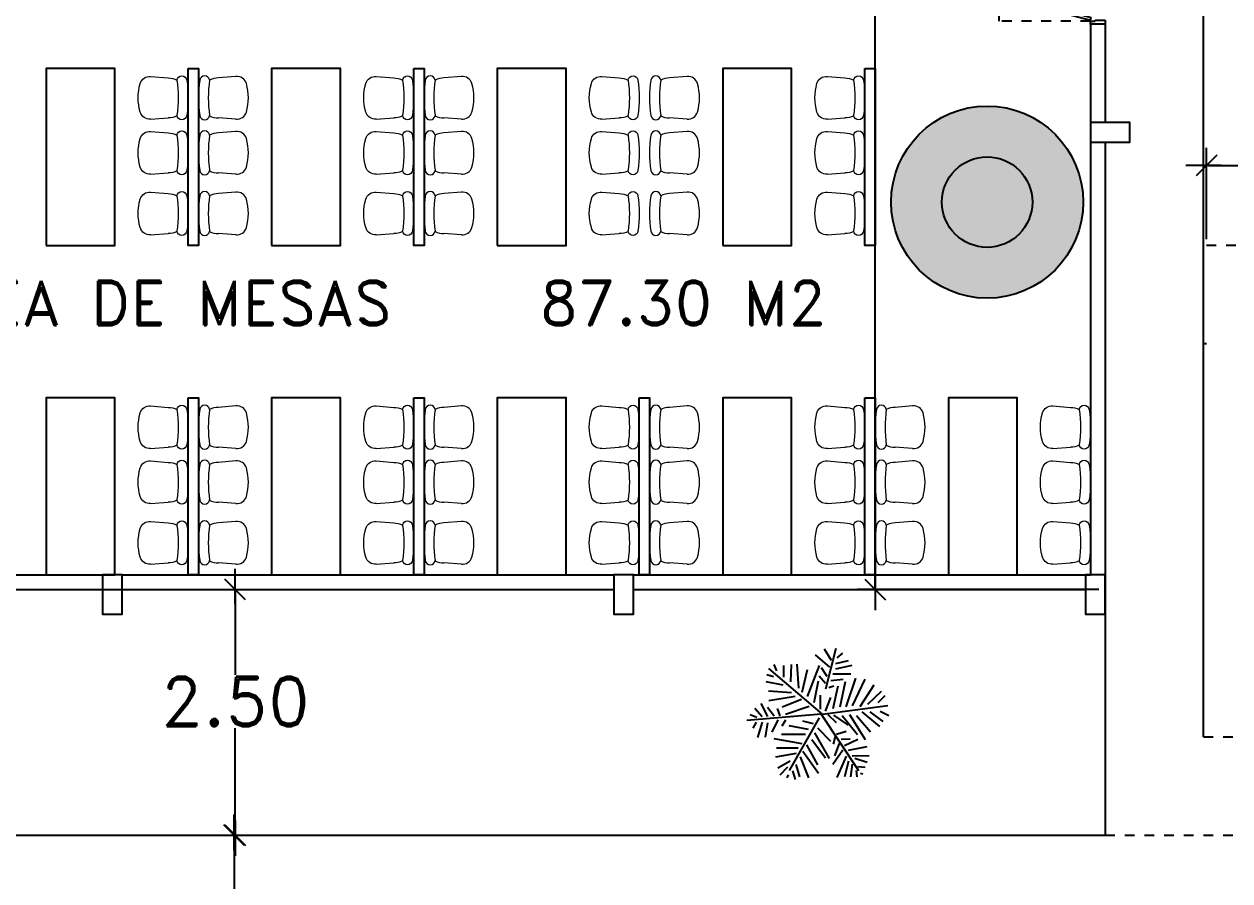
# Model space of a CAD drawing. Header units: millimetres. Extents: x 1590 to 1932, y -48 to 167.
# Drawn here: x 1642.74 to 1655, y -13.15 to -4.43 of the extents above; entities that cross this region are included whole.
import ezdxf

# ---------------------------------------------------------------- set-up
doc = ezdxf.new("R2010")
doc.units = ezdxf.units.MM
doc.header["$LTSCALE"] = 0.1
doc.header["$MEASUREMENT"] = 0
doc.header["$PDMODE"] = 35
doc.header["$PDSIZE"] = 0.75
doc.linetypes.add('DASHED', pattern=[0.75, 0.5, -0.25])
doc.linetypes.add('HIDDEN2', pattern=[0.1875, 0.125, -0.0625])
doc.layers.get('0').update_dxf_attribs({"linetype": 'CONTINUOUS'})
doc.layers.get('DEFPOINTS').update_dxf_attribs({"linetype": 'CONTINUOUS'})
doc.layers.add('A-FURN-CHAR', color=1, linetype='CONTINUOUS', lineweight=9)
for name, color, linetype in [('A-FURN-PLNT', 1, 'CONTINUOUS'), ('CALLES', 3, 'CONTINUOUS'), ('CAMARAS', 253, 'CONTINUOUS'), ('PARED', 4, 'CONTINUOUS'), ('PAREDES', 3, 'CONTINUOUS'), ('TERRENO', 4, 'CONTINUOUS'), ('TEXT', 3, 'CONTINUOUS')]:
    doc.layers.add(name, color=color, linetype=linetype)
doc.styles.add('ATT', font='txt')
doc.styles.add('ROMAND', font='romand.shx')
doc.dimstyles.new('URBA', dxfattribs={"dimtxt": 20, "dimasz": 0.5, "dimexe": 1.25, "dimexo": 0.63, "dimgap": 0.63, "dimtad": 0, "dimtih": 1, "dimtoh": 1, "dimzin": 1, "dimdsep": 46, "dimtxsty": 'ROMAND', "dimcen": 2.5, "dimclrd": 1, "dimclre": 1, "dimclrt": 3, "dimadec": 0, "dimazin": 0, "dimtfac": 1, "dimtmove": 0, "dimatfit": 3, "dimfxl": 1, "dimtvp": 1, "dimtolj": 1, "dimtzin": 1, "dimarcsym": 0})

# ---------------------------------------------------------------- blocks, each defined once
blk = doc.blocks.new('UTP1$0$DIMBLOCK')
at = {"color": 1}
blk.add_line((-7.5, 0), (10.5, 0), dxfattribs=at)
at = {"color": 4}
blk.add_line((-5.25, -5.25), (5.25, 5.25), dxfattribs=at)
blk = doc.blocks.new('*D24')
at = {"color": 1, "linetype": 'Continuous', "lineweight": -2, "transparency": 16777216}
for p, q in [((1644.874, -12.704), (1644.874, -14.789)), ((1644.921, -12.684), (1645.054, -12.684)), ((1644.874, -17.414), (1644.874, -15.329)), ((1644.921, -17.434), (1645.054, -17.434))]:
    blk.add_line(p, q, dxfattribs=at)
at = {"layer": 'DEFPOINTS', "color": 0, "linetype": 'Continuous', "transparency": 16777216}
for p in [(1644.858, -12.684), (1644.874, -12.684), (1644.858, -17.434)]:
    blk.add_point(p, dxfattribs=at)
at = {"color": 1, "linetype": 'Continuous', "lineweight": -2, "transparency": 16777216, "xscale": 0.02, "yscale": 0.02, "zscale": 0.02}
for p, rotation in [((1644.874, -12.684), 90), ((1644.874, -17.434), 270)]:
    blk.add_blockref('UTP1$0$DIMBLOCK', p, dxfattribs=dict(at, rotation=rotation))
at = {"color": 3, "linetype": 'Continuous', "transparency": 16777216, "insert": (1644.874, -15.059), "char_height": 0.5, "attachment_point": 5, "style": 'ROMAND'}
blk.add_mtext('\\A1;4.75', dxfattribs=at)
blk = doc.blocks.new('*D108')
at = {"layer": 'CALLES', "color": 1, "linetype": 'Continuous', "lineweight": -2, "transparency": 16777216}
for p, q in [((1653.673, 7.316), (1651.215, 7.316)), ((1651.395, 7.296), (1651.395, 0.043)), ((1651.395, -10.164), (1651.395, -0.497)), ((1653.673, -10.184), (1651.215, -10.184))]:
    blk.add_line(p, q, dxfattribs=at)
at = {"layer": 'DEFPOINTS', "color": 0, "linetype": 'Continuous', "transparency": 16777216}
for p in [(1653.736, 7.316), (1651.395, -10.184), (1653.736, -10.184)]:
    blk.add_point(p, dxfattribs=at)
at = {"layer": 'CALLES', "color": 1, "linetype": 'Continuous', "lineweight": -2, "transparency": 16777216, "xscale": 0.02, "yscale": 0.02, "zscale": 0.02}
for p, rotation in [((1651.395, 7.316), 90), ((1651.395, -10.184), 270)]:
    blk.add_blockref('UTP1$0$DIMBLOCK', p, dxfattribs=dict(at, rotation=rotation))
at = {"layer": 'CALLES', "color": 3, "linetype": 'Continuous', "transparency": 16777216, "insert": (1651.395, -0.227), "char_height": 0.5, "attachment_point": 5, "style": 'ROMAND'}
blk.add_mtext('\\A1;17.50', dxfattribs=at)
blk = doc.blocks.new('*D160')
at = {"layer": 'CALLES', "color": 1, "linetype": 'Continuous', "transparency": 16777216}
for p, q in [((1654.767, -6.62), (1654.767, -5.693)), ((1672.283, -8.12), (1672.283, -5.693)), ((1654.787, -5.873), (1662.794, -5.873)), ((1672.263, -5.873), (1664.786, -5.873))]:
    blk.add_line(p, q, dxfattribs=at)
at = {"layer": 'DEFPOINTS', "color": 0, "linetype": 'Continuous', "transparency": 16777216}
for p in [(1654.767, -5.873), (1654.767, -6.682), (1672.283, -8.182)]:
    blk.add_point(p, dxfattribs=at)
at = {"layer": 'CALLES', "color": 1, "linetype": 'Continuous', "transparency": 16777216, "xscale": 0.02, "yscale": 0.02, "zscale": 0.02, "rotation": 180}
blk.add_blockref('UTP1$0$DIMBLOCK', (1654.767, -5.873), dxfattribs=at)
at = {"layer": 'CALLES', "color": 1, "linetype": 'Continuous', "transparency": 16777216, "xscale": 0.02, "yscale": 0.02, "zscale": 0.02}
blk.add_blockref('UTP1$0$DIMBLOCK', (1672.283, -5.873), dxfattribs=at)
at = {"layer": 'CALLES', "color": 3, "linetype": 'Continuous', "transparency": 16777216, "insert": (1663.79, -5.873), "char_height": 0.5, "attachment_point": 5, "style": 'ROMAND'}
blk.add_mtext('\\A1;17.50', dxfattribs=at)
blk = doc.blocks.new('*D248')
at = {"color": 1, "linetype": 'Continuous', "transparency": 16777216}
for p, q in [((1643.16, -10.184), (1645.065, -10.184)), ((1644.885, -10.204), (1644.885, -11.054)), ((1644.885, -12.664), (1644.885, -11.594)), ((1643.16, -12.684), (1645.065, -12.684))]:
    blk.add_line(p, q, dxfattribs=at)
at = {"layer": 'DEFPOINTS', "color": 0, "linetype": 'Continuous', "transparency": 16777216}
for p in [(1643.098, -10.184), (1644.885, -10.184), (1643.098, -12.684)]:
    blk.add_point(p, dxfattribs=at)
at = {"color": 1, "linetype": 'Continuous', "transparency": 16777216, "xscale": 0.02, "yscale": 0.02, "zscale": 0.02}
for p, rotation in [((1644.885, -10.184), 90), ((1644.885, -12.684), 270)]:
    blk.add_blockref('UTP1$0$DIMBLOCK', p, dxfattribs=dict(at, rotation=rotation))
at = {"color": 3, "linetype": 'Continuous', "transparency": 16777216, "insert": (1644.885, -11.324), "char_height": 0.5, "attachment_point": 5, "style": 'ROMAND'}
blk.add_mtext('\\A1;2.50', dxfattribs=at)
blk = doc.blocks.new('12PPLT13')
at = {"color": 0, "linetype": 'ByBlock'}
for p, q in [((0.0718, 0.3738), (-0.0324, 0.4627)), ((0.0819, 0.4233), (0.0324, 0.5059)), ((0.0426, 0.2163), (0.1175, 0.5123)), ((0.1251, 0.4411), (0.1645, 0.4767)), ((0.0175, 0.0323), (-0.3715, 0.3655)), ((-0.3133, 0.3476), (-0.3336, 0.3946)), ((-0.2636, 0.3014), (-0.2636, 0.3852)), ((-0.2128, 0.2671), (-0.209, 0.3928)), ((-0.1544, 0.2226), (-0.1658, 0.3967)), ((-0.1302, 0.1921), (-0.0908, 0.3573)), ((-0.0908, 0.1604), (-0.0044, 0.3852)), ((0.0502, 0.3052), (0.0108, 0.37)), ((0.1137, 0.4017), (0.2064, 0.4233)), ((0.1137, 0.3624), (0.2319, 0.3878)), ((-0.269, 0.2445), (-0.3909, 0.2673)), ((-0.3397, 0.304), (-0.3867, 0.3193)), ((-0.0438, 0.1172), (-0.0121, 0.2747)), ((0.0387, 0.2556), (-0.007, 0.309)), ((0.0781, 0.2772), (0.1671, 0.2874)), ((0.0921, 0.3268), (0.2242, 0.3268)), ((0.1455, 0.0854), (0.1848, 0.2709)), ((0.1887, 0.0854), (0.2598, 0.2938)), ((0.2357, 0.093), (0.3271, 0.2861)), ((-0.209, 0.1883), (-0.3741, 0.1997)), ((0.0642, 0.2264), (0.0997, 0.2379)), ((0.0946, 0.074), (0.1302, 0.2391)), ((0.2916, 0.0892), (0.3932, 0.2467)), ((0.3462, 0.1045), (0.4453, 0.1997)), ((-0.38, 0.0169), (-0.4288, 0.1095)), ((-0.181, 0.1604), (-0.3716, 0.1299)), ((-0.134, 0.14), (-0.275, 0.0841)), ((-0.0794, 0.0892), (-0.2522, 0.0308)), ((0.0032, 0.0702), (0.0032, 0.1718)), ((0.0175, 0.0323), (0.4923, 0.0968)), ((0.0387, 0.0536), (0.0781, 0.1527)), ((0.4211, 0.1172), (0.472, 0.168)), ((0.0071, 0.0339), (-0.5317, -0.0124)), ((-0.4605, 0.0092), (-0.5075, 0.027)), ((-0.4211, 0.013), (-0.4745, 0.0727)), ((-0.3346, 0.0191), (-0.3818, 0.0803)), ((-0.2891, 0.0211), (-0.3106, 0.0727)), ((-0.0058, 0.0056), (-0.2242, -0.3757)), ((0.0071, 0.0339), (0.2789, -0.377)), ((0.0553, 0.0308), (0.1175, -0.0289)), ((0.0985, 0.0257), (0.2039, -0.048)), ((0.1607, 0.0219), (0.2712, -0.1153)), ((0.2128, 0.0308), (0.3271, -0.1509)), ((0.2636, 0.0219), (0.3665, -0.0963)), ((0.303, 0.0498), (0.4326, -0.0569)), ((0.3614, 0.0498), (0.4567, -0.0213)), ((0.4364, 0.0536), (0.4999, 0.0219)), ((-0.4643, -0.0264), (-0.4898, -0.0696)), ((-0.4211, -0.0264), (-0.4542, -0.1369)), ((-0.3818, -0.0302), (-0.3996, -0.1344)), ((-0.3063, -0.0091), (-0.35, -0.0975)), ((-0.2523, -0.0111), (-0.2777, -0.0543)), ((-0.0832, -0.0797), (-0.2242, -0.0531)), ((-0.0476, -0.0366), (-0.1264, -0.0175)), ((-0.0186, -0.066), (0.0755, -0.1639)), ((-0.1302, -0.1826), (-0.3348, -0.1471)), ((-0.1061, -0.1153), (-0.2801, -0.1153)), ((-0.0591, -0.1509), (0.0387, -0.2855)), ((-0.04, -0.1039), (0.0667, -0.2894)), ((0.1088, -0.1306), (0.0948, -0.1852)), ((0.1201, -0.1136), (0.1887, -0.092)), ((0.1527, -0.1499), (0.2175, -0.1473)), ((0.1785, -0.1941), (0.275, -0.1483)), ((-0.1734, -0.2538), (-0.3233, -0.2805)), ((-0.1582, -0.2144), (-0.3157, -0.2144)), ((-0.1264, -0.2373), (-0.0121, -0.3948)), ((-0.0985, -0.1903), (-0.0197, -0.3364)), ((0.1645, -0.2297), (0.0921, -0.3338)), ((0.1391, -0.1801), (0.1035, -0.269)), ((0.2064, -0.2297), (0.3424, -0.2017)), ((-0.2166, -0.3084), (-0.3081, -0.3592)), ((-0.1772, -0.3326), (-0.1505, -0.4228)), ((-0.1455, -0.2767), (-0.0832, -0.4304)), ((0.1887, -0.2728), (0.1213, -0.4266)), ((0.2064, -0.3084), (0.1785, -0.4228)), ((0.2319, -0.33), (0.2217, -0.4228)), ((0.2319, -0.269), (0.3564, -0.2665)), ((0.2535, -0.2868), (0.3424, -0.316)), ((0.275, -0.3478), (0.3284, -0.3516)), ((-0.2369, -0.3516), (-0.2916, -0.4113)), ((-0.2331, -0.4075), (-0.2407, -0.4304)), ((-0.2014, -0.3796), (-0.181, -0.4431)), ((0.2611, -0.377), (0.2674, -0.4228)), ((0.2928, -0.3948), (0.3106, -0.4012))]:
    blk.add_line(p, q, dxfattribs=at)
at = {"color": 0, "linetype": 'ByBlock', "style": 'ATT'}
for tag, p, flags in [('ITEM', (-1, -3.25), 3), ('ROOM_NUMBER', (-1, -4.5833), 1)]:
    blk.add_attdef(tag, p, '', height=1, dxfattribs=dict(at, flags=flags))
blk = doc.blocks.new('12PSTG01')
at = {"color": 0, "linetype": 'ByBlock'}
for p, q in [((-4.996459, 8.562867), (-11.998837, 7.942727)), ((-4.996459, -8.562867), (-11.998837, -8.055343))]:
    blk.add_line(p, q, dxfattribs=at)
for centre, radius, start, end in [((28, 0), 48, 171.544527, 188.455473), ((-17.5, 6.763875), 2, 8.455473, 171.544527), ((31.956522, 0), 48, 171.544527, 188.455473), ((-11.998837, -0.056308), 7.999035, 90, 116.212212), ((-4.647836, 4.578088), 4, 16.10866, 95), ((-20.5, 0), 20.5, 343.89134, 16.10866), ((-17.5, -6.763875), 2, 188.455473, 351.544527), ((-11.998837, -0.056308), 7.999035, 243.61801, 270), ((-4.647836, -4.578088), 4, 265, 343.89134)]:
    blk.add_arc(centre, radius, start, end, dxfattribs=at)
at = {"color": 0, "linetype": 'ByBlock', "style": 'ATT'}
for tag, p, flags in [('ITEM', (-19.5, -17.5), 3), ('ROOM_NUMBER', (-19.5, -25.5), 1)]:
    blk.add_attdef(tag, p, '', height=6, dxfattribs=dict(at, flags=flags))
blk = doc.blocks.new('P-GIRO-D')
at = {"color": 2}
for p, q in [((-0.281, 1.048), (-0.31, 1.041)), ((-0.31, 1.041), (-0.069, 0.142)), ((-0.281, 1.048), (-0.04, 0.15)), ((-0.242, 0.981), (-0.167, 1.011)), ((-0.167, 1.011), (-0.149, 0.944)), ((-0.31, 0.963), (-0.389, 0.952)), ((-0.389, 0.952), (-0.371, 0.884)), ((-0.297, 0.915), (-0.371, 0.884)), ((-0.31, 0.963), (-0.297, 0.915)), ((-0.288, 0.958), (-0.307, 0.953)), ((-0.28, 0.929), (-0.299, 0.924)), ((-0.239, 0.971), (-0.259, 0.966)), ((-0.232, 0.942), (-0.251, 0.937)), ((-0.242, 0.981), (-0.229, 0.933)), ((-0.229, 0.933), (-0.149, 0.944)), ((-1, 0.15), (-0.97, 0.15)), ((-0.97, 0.15), (-0.97, 0.1)), ((-0.04, 0.15), (-0.069, 0.142)), ((-0.03, 0.15), (-0.03, 0.1)), ((0, 0.15), (-0.03, 0.15)), ((-0.96, 0), (-1, 0)), ((-0.97, 0.1), (-0.96, 0.1)), ((-0.96, 0.1), (-0.96, 0)), ((-0.04, 0.1), (-0.04, 0)), ((-0.03, 0.1), (-0.04, 0.1)), ((-0.04, 0), (0, 0))]:
    blk.add_line(p, q, dxfattribs=at)
at = {"color": 1, "linetype": 'HIDDEN2'}
blk.add_line((-0.03, 0.15), (-0.03, 1.08), dxfattribs=at)
blk.add_arc((-0.04, 0.15), 0.93, 89.3839, 180, dxfattribs=at)
blk = doc.blocks.new('cams')
at = {"layer": 'CAMARAS', "linetype": 'Continuous', "true_color": 0xffffff}
h = blk.add_hatch(color=7, dxfattribs=at)
h.dxf.hatch_style = 1
h.paths.add_polyline_path([(-0.977, 0, 1), (0.977, 0, 1)])
h.paths.add_polyline_path([(0.46, 0, -1), (-0.46, 0, -1)], flags=16)
at = {"layer": 'CAMARAS', "linetype": 'Continuous', "true_color": 0x939598}
h = blk.add_hatch(color=252, dxfattribs=at)
h.dxf.hatch_style = 1
h.paths.add_polyline_path([(-0.46, 0, 1), (0.46, 0, 1)])
at = {"layer": 'CAMARAS', "color": 0, "linetype": 'Continuous'}
for radius in [0.977, 0.977, 0.977, 0.46]:
    blk.add_circle((0, 0), radius, dxfattribs=at)

msp = doc.modelspace()

# ---------------------------------------------------------------- linework, layer by layer
at = {"color": 1, "linetype": 'Continuous'}
for points in [[(1642.9604, -6.6842), (1643.6604, -6.6842), (1643.6604, -4.8842), (1642.9604, -4.8842)], [(1644.4055, -4.8842), (1644.5104, -4.8842), (1644.5104, -6.6842), (1644.4055, -6.6842)], [(1645.2555, -6.6842), (1645.9555, -6.6842), (1645.9555, -4.8842), (1645.2555, -4.8842)], [(1646.7005, -4.8842), (1646.8055, -4.8842), (1646.8055, -6.6842), (1646.7005, -6.6842)], [(1647.5505, -6.6842), (1648.2505, -6.6842), (1648.2505, -4.8842), (1647.5505, -4.8842)], [(1649.8456, -6.6842), (1650.5456, -6.6842), (1650.5456, -4.8842), (1649.8456, -4.8842)], [(1651.2907, -4.8842), (1651.3956, -4.8842), (1651.3956, -6.6842), (1651.2907, -6.6842)], [(1642.9604, -10.0342), (1643.6604, -10.0342), (1643.6604, -8.2342), (1642.9604, -8.2342)], [(1644.4055, -8.2342), (1644.5104, -8.2342), (1644.5104, -10.0342), (1644.4055, -10.0342)], [(1645.2555, -10.0342), (1645.9555, -10.0342), (1645.9555, -8.2342), (1645.2555, -8.2342)], [(1646.7005, -8.2342), (1646.8055, -8.2342), (1646.8055, -10.0342), (1646.7005, -10.0342)], [(1647.5505, -10.0342), (1648.2505, -10.0342), (1648.2505, -8.2342), (1647.5505, -8.2342)], [(1648.9956, -8.2342), (1649.1005, -8.2342), (1649.1005, -10.0342), (1648.9956, -10.0342)], [(1649.8456, -10.0342), (1650.5456, -10.0342), (1650.5456, -8.2342), (1649.8456, -8.2342)], [(1651.2907, -8.2342), (1651.3956, -8.2342), (1651.3956, -10.0342), (1651.2907, -10.0342)], [(1652.1407, -10.0342), (1652.8407, -10.0342), (1652.8407, -8.2342), (1652.1407, -8.2342)]]:
    msp.add_lwpolyline(points, close=True, dxfattribs=at)
at = {"color": 6, "linetype": 'Continuous'}
for points in [[(1653.5858, -5.4342), (1653.5858, -5.6342), (1653.9858, -5.6342), (1653.9858, -5.4342)], [(1643.7358, -10.0342), (1643.5358, -10.0342), (1643.5358, -10.4342), (1643.7358, -10.4342)], [(1648.9358, -10.0342), (1648.7358, -10.0342), (1648.7358, -10.4342), (1648.9358, -10.4342)], [(1653.7358, -10.0342), (1653.5358, -10.0342), (1653.5358, -10.4342), (1653.7358, -10.4342)]]:
    msp.add_lwpolyline(points, close=True, dxfattribs=at)
at = {"layer": 'PARED', "color": 3}
for p, q in [((1654.7358, -11.6824), (1654.7358, 7.3158)), ((1654.7358, -7.6824), (1654.7669, -7.6824)), ((1653.7358, -10.0342), (1653.7358, -12.6842)), ((1653.7358, -10.1842), (1653.7358, -10.1842)), ((1635.7358, -12.6842), (1653.7358, -12.6842))]:
    msp.add_line(p, q, dxfattribs=at)
at = {"layer": 'PAREDES', "color": 2, "linetype": 'DASHED'}
msp.add_line((1654.7669, -6.6824), (1670.7831, -6.6824), dxfattribs=at)
at = {"layer": 'PAREDES', "linetype": 'DASHED'}
for p, q in [((1654.7358, -11.6824), (1667.0897, -11.6824)), ((1650.7358, -12.6824), (1665.7669, -12.6824))]:
    msp.add_line(p, q, dxfattribs=at)
at = {"layer": 'TERRENO', "color": 4, "linetype": 'Continuous'}
for p, q in [((1653.5858, -4.4342), (1653.5858, -10.0342)), ((1653.7358, -4.4342), (1653.5858, -4.4342)), ((1653.7358, -4.4342), (1653.7358, -5.4342)), ((1653.7358, -5.6342), (1653.7358, -10.0342)), ((1638.5358, -10.0342), (1643.5358, -10.0342)), ((1643.7358, -10.0342), (1648.7358, -10.0342)), ((1648.9358, -10.0342), (1653.5858, -10.0342)), ((1638.5358, -10.1842), (1643.5358, -10.1842)), ((1643.7358, -10.1842), (1648.7358, -10.1842)), ((1648.9358, -10.1842), (1653.5358, -10.1842))]:
    msp.add_line(p, q, dxfattribs=at)

# ---------------------------------------------------------------- block references
at = {"layer": 'A-FURN-CHAR', "color": 8}
for p, xscale, yscale, zscale in [((1643.8975, -5.1835), -0.02539999999999054, 0.02540000000000475, 0.0254), ((1645.0184, -5.1835), 0.02539999999999054, 0.02539999999999054, 0.02539999999999054), ((1646.1925, -5.1835), -0.02539999999999054, 0.02540000000000475, 0.0254), ((1647.3135, -5.1835), 0.02539999999999054, 0.02539999999999054, 0.02539999999999054), ((1648.4876, -5.1835), -0.02539999999999054, 0.02540000000000475, 0.0254), ((1649.6085, -5.1835), 0.02539999999999054, 0.02539999999999054, 0.02539999999999054), ((1650.7827, -5.1835), -0.02539999999999054, 0.02540000000000475, 0.0254), ((1643.8975, -5.7432), -0.02539999999999054, 0.02540000000000475, 0.0254), ((1645.0184, -5.7432), 0.02539999999999054, 0.02539999999999054, 0.02539999999999054), ((1646.1925, -5.7432), -0.02539999999999054, 0.02540000000000475, 0.0254), ((1647.3135, -5.7432), 0.02539999999999054, 0.02539999999999054, 0.02539999999999054), ((1648.4876, -5.7432), -0.02539999999999054, 0.02540000000000475, 0.0254), ((1649.6085, -5.7432), 0.02539999999999054, 0.02539999999999054, 0.02539999999999054), ((1650.7827, -5.7432), -0.02539999999999054, 0.02540000000000475, 0.0254), ((1643.8975, -6.3598), -0.02539999999999054, 0.02540000000000475, 0.0254), ((1645.0184, -6.3598), 0.02539999999999054, 0.02539999999999054, 0.02539999999999054), ((1646.1925, -6.3598), -0.02539999999999054, 0.02540000000000475, 0.0254), ((1647.3135, -6.3598), 0.02539999999999054, 0.02539999999999054, 0.02539999999999054), ((1648.4876, -6.3598), -0.02539999999999054, 0.02540000000000475, 0.0254), ((1649.6085, -6.3598), 0.02539999999999054, 0.02539999999999054, 0.02539999999999054), ((1650.7827, -6.3598), -0.02539999999999054, 0.02540000000000475, 0.0254), ((1643.8975, -8.5335), -0.02539999999999054, 0.02540000000000475, 0.0254), ((1645.0184, -8.5335), 0.02539999999999054, 0.02539999999999054, 0.02539999999999054), ((1646.1925, -8.5335), -0.02539999999999054, 0.02540000000000475, 0.0254), ((1647.3135, -8.5335), 0.02539999999999054, 0.02539999999999054, 0.02539999999999054), ((1648.4876, -8.5335), -0.02539999999999054, 0.02540000000000475, 0.0254), ((1649.6085, -8.5335), 0.02539999999999054, 0.02539999999999054, 0.02539999999999054), ((1650.7827, -8.5335), -0.02539999999999054, 0.02540000000000475, 0.0254), ((1651.9036, -8.5335), 0.02539999999999054, 0.02539999999999054, 0.02539999999999054), ((1653.0778, -8.5335), -0.02539999999999054, 0.02540000000000475, 0.0254), ((1643.8975, -9.0932), -0.02539999999999054, 0.02540000000000475, 0.0254), ((1645.0184, -9.0932), 0.02539999999999054, 0.02539999999999054, 0.02539999999999054), ((1646.1925, -9.0932), -0.02539999999999054, 0.02540000000000475, 0.0254), ((1647.3135, -9.0932), 0.02539999999999054, 0.02539999999999054, 0.02539999999999054), ((1648.4876, -9.0932), -0.02539999999999054, 0.02540000000000475, 0.0254), ((1649.6085, -9.0932), 0.02539999999999054, 0.02539999999999054, 0.02539999999999054), ((1650.7827, -9.0932), -0.02539999999999054, 0.02540000000000475, 0.0254), ((1651.9036, -9.0932), 0.02539999999999054, 0.02539999999999054, 0.02539999999999054), ((1653.0778, -9.0932), -0.02539999999999054, 0.02540000000000475, 0.0254), ((1643.8975, -9.7098), -0.02539999999999054, 0.02540000000000475, 0.0254), ((1645.0184, -9.7098), 0.02539999999999054, 0.02539999999999054, 0.02539999999999054), ((1646.1925, -9.7098), -0.02539999999999054, 0.02540000000000475, 0.0254), ((1647.3135, -9.7098), 0.02539999999999054, 0.02539999999999054, 0.02539999999999054), ((1648.4876, -9.7098), -0.02539999999999054, 0.02540000000000475, 0.0254), ((1649.6085, -9.7098), 0.02539999999999054, 0.02539999999999054, 0.02539999999999054), ((1650.7827, -9.7098), -0.02539999999999054, 0.02540000000000475, 0.0254), ((1651.9036, -9.7098), 0.02539999999999054, 0.02539999999999054, 0.02539999999999054), ((1653.0778, -9.7098), -0.02539999999999054, 0.02540000000000475, 0.0254)]:
    msp.add_blockref('12PSTG01', p, dxfattribs=dict(at, xscale=xscale, yscale=yscale, zscale=zscale))
at = {"layer": 'A-FURN-PLNT', "xscale": 1.400000000000091, "yscale": 1.400000000000091, "zscale": 1.400000000000091}
msp.add_blockref('12PPLT13', (1650.8356, -11.4982), dxfattribs=at)
at = {"layer": 'CAMARAS', "color": 0, "linetype": 'Continuous'}
msp.add_blockref('cams', (1652.5352, -6.2444), dxfattribs=at)
at = {"layer": 'PARED', "xscale": -1, "rotation": 90}
msp.add_blockref('P-GIRO-D', (1653.7358, -4.4342), dxfattribs=at)

# ---------------------------------------------------------------- texts
at = {"layer": 'TEXT', "style": 'ROMAND'}
for s, p in [('AREA DE MESAS', (1641.5805, -7.4944)), ('87.30 M2', (1647.9853, -7.4944))]:
    msp.add_text(s, height=0.45, dxfattribs=at).set_placement(p)

# ---------------------------------------------------------------- dimensions: what is measured, and where the dimension line sits
at = {"color": 3, "linetype": 'Continuous'}
dim = msp.add_linear_dim(base=(1644.8848, -10.1842), p1=(1643.0976, -12.6842), p2=(1643.0976, -10.1842), angle=90, dimstyle='URBA', override={"dimtxt": 0.5, "dimasz": 0.02, "dimexe": 0.18, "dimexo": 0.0625, "dimgap": 0.02, "dimzin": 0, "dimblk1": 'UTP1$0$DIMBLOCK', "dimblk2": 'UTP1$0$DIMBLOCK', "dimsah": 1, "dimcen": 0.09, "dimtdec": 4, "dimtofl": 0, "dimtvp": 0, "dimtzin": 0}, dxfattribs=at)
dim.commit()
dim.dimension.update_dxf_attribs({"geometry": '*D248', "text_midpoint": (1644.8848, -11.3238), "dimtype": 160})
dim = msp.add_linear_dim(base=(1644.8745, -12.6842), p1=(1644.8581, -17.4342), p2=(1644.8581, -12.6842), angle=90, dimstyle='URBA', override={"dimtxt": 0.5, "dimasz": 0.02, "dimexe": 0.18, "dimexo": 0.0625, "dimgap": 0.02, "dimzin": 0, "dimblk1": 'UTP1$0$DIMBLOCK', "dimblk2": 'UTP1$0$DIMBLOCK', "dimsah": 1, "dimcen": 0.09, "dimtdec": 4, "dimtofl": 0, "dimtvp": 0, "dimtzin": 0}, dxfattribs=at)
dim.commit()
dim.dimension.update_dxf_attribs({"geometry": '*D24', "text_midpoint": (1644.8745, -15.0592)})
at = {"layer": 'CALLES', "color": 7, "linetype": 'Continuous'}
dim = msp.add_linear_dim(base=(1651.3952, -10.1842), p1=(1653.7358, 7.3158), p2=(1653.7358, -10.1842), angle=90, dimstyle='URBA', override={"dimtxt": 0.5, "dimasz": 0.02, "dimexe": 0.18, "dimexo": 0.0625, "dimgap": 0.02, "dimzin": 0, "dimblk1": 'UTP1$0$DIMBLOCK', "dimblk2": 'UTP1$0$DIMBLOCK', "dimsah": 1, "dimcen": 0.09, "dimtdec": 4, "dimtofl": 0, "dimtvp": 0, "dimtzin": 0}, dxfattribs=at)
dim.commit()
dim.dimension.update_dxf_attribs({"geometry": '*D108', "text_midpoint": (1651.3952, -0.2266), "dimtype": 160})
at = {"layer": 'CALLES', "color": 2, "linetype": 'Continuous'}
dim = msp.add_linear_dim(base=(1654.7669, -5.8726), p1=(1672.2831, -8.1824), p2=(1654.7669, -6.6824), text='17.50', dimstyle='URBA', override={"dimtxt": 0.5, "dimasz": 0.02, "dimexe": 0.18, "dimexo": 0.0625, "dimgap": 0.02, "dimzin": 0, "dimblk1": 'UTP1$0$DIMBLOCK', "dimblk2": 'UTP1$0$DIMBLOCK', "dimsah": 1, "dimcen": 0.09, "dimtdec": 4, "dimtofl": 0, "dimtvp": 0, "dimtzin": 0}, dxfattribs=at)
dim.commit()
dim.dimension.update_dxf_attribs({"geometry": '*D160', "text_midpoint": (1663.7902, -5.8726), "dimtype": 160})

doc.saveas('drawing.dxf')
